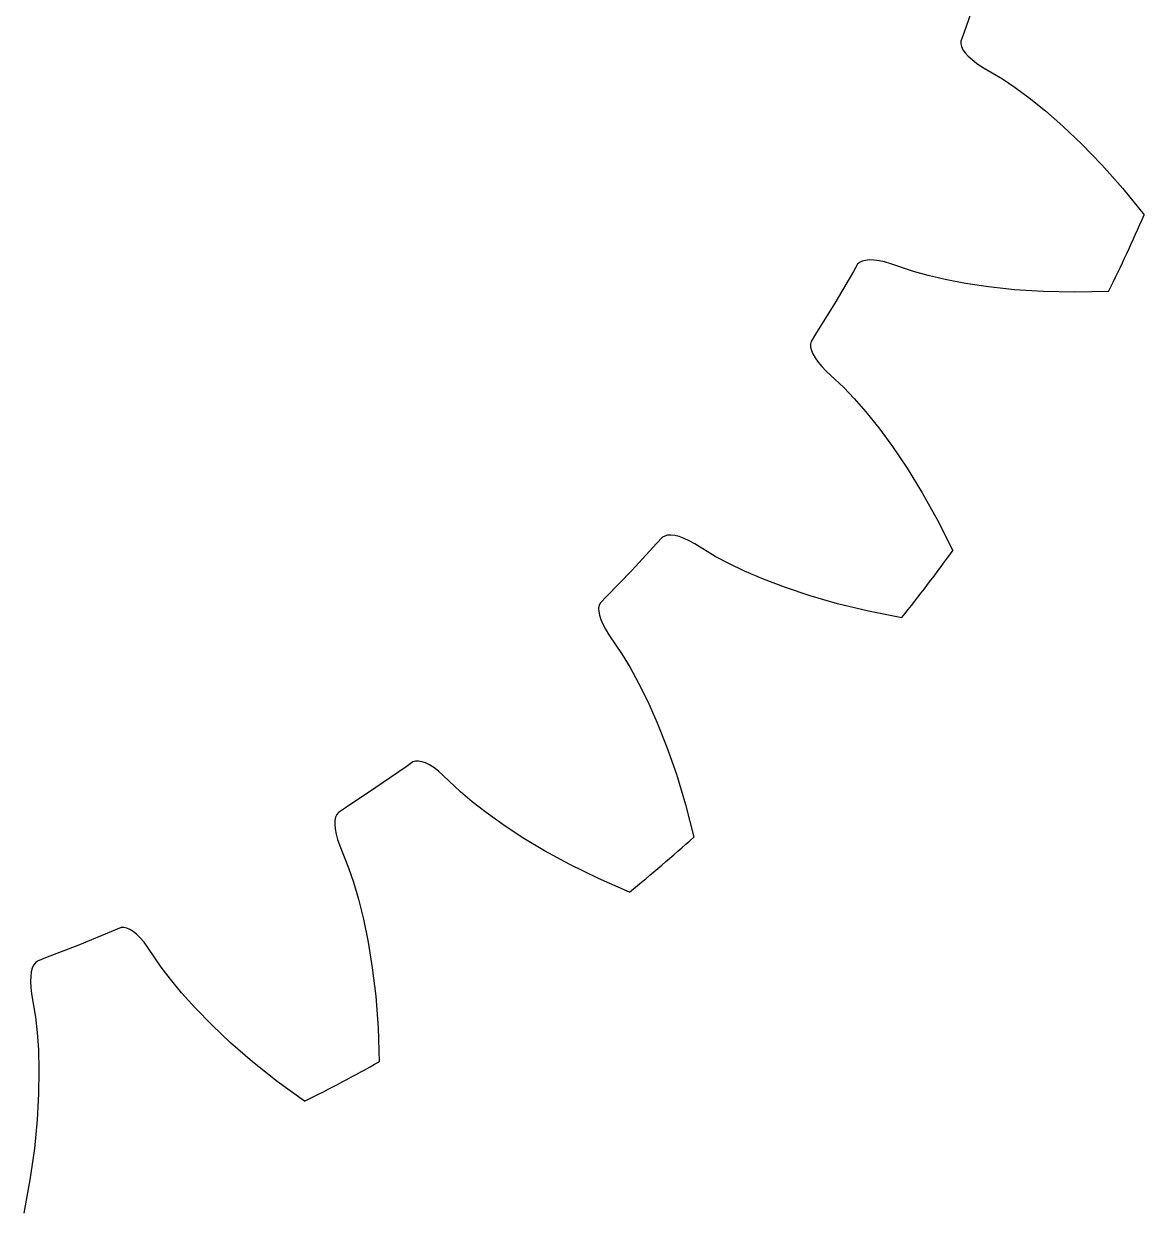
# Model space of a CAD drawing. Extents: x -20 to 29.1, y -20 to 20.
# Drawn here: x 5.82 to 18.38, y -19.18 to -5.84 of the extents above; entities that cross this region are included whole.
import ezdxf

# ---------------------------------------------------------------- set-up
doc = ezdxf.new("R2010")
doc.units = 0

msp = doc.modelspace()

# ---------------------------------------------------------------- linework, layer by layer
at = {"layer": 'layer1'}
for p, q in [((16.492, -5.557), (16.356, -5.944)), ((16.356, -5.944), (16.325, -6.034)), ((16.325, -6.034), (16.324, -6.063)), ((16.324, -6.063), (16.332, -6.095)), ((16.332, -6.095), (16.348, -6.13)), ((16.348, -6.13), (16.374, -6.166)), ((16.374, -6.166), (16.407, -6.203)), ((16.407, -6.203), (16.45, -6.242)), ((16.45, -6.242), (16.501, -6.281)), ((16.501, -6.281), (16.561, -6.321)), ((16.561, -6.321), (16.792, -6.458)), ((16.792, -6.458), (16.932, -6.553)), ((16.932, -6.553), (17.092, -6.671)), ((17.092, -6.671), (17.272, -6.815)), ((17.272, -6.815), (17.469, -6.988)), ((17.469, -6.988), (17.681, -7.189)), ((17.681, -7.189), (17.905, -7.421)), ((17.905, -7.421), (18.14, -7.687)), ((18.14, -7.687), (18.381, -7.981)), ((15.189, -8.516), (15.167, -8.536)), ((15.219, -8.502), (15.189, -8.516)), ((15.256, -8.492), (15.219, -8.502)), ((15.299, -8.488), (15.256, -8.492)), ((15.35, -8.489), (15.299, -8.488)), ((15.407, -8.497), (15.35, -8.489)), ((15.47, -8.51), (15.407, -8.497)), ((15.539, -8.531), (15.47, -8.51)), ((15.793, -8.617), (15.539, -8.531)), ((15.119, -8.618), (14.912, -8.972)), ((15.167, -8.536), (15.119, -8.618)), ((15.956, -8.663), (15.793, -8.617)), ((16.149, -8.708), (15.956, -8.663)), ((16.376, -8.752), (16.149, -8.708)), ((16.636, -8.79), (16.376, -8.752)), ((16.926, -8.821), (16.636, -8.79)), ((17.247, -8.842), (16.926, -8.821)), ((17.602, -8.85), (17.247, -8.842)), ((17.982, -8.842), (17.602, -8.85)), ((14.912, -8.972), (14.696, -9.321)), ((14.696, -9.321), (14.646, -9.402)), ((14.646, -9.402), (14.639, -9.431)), ((14.639, -9.431), (14.64, -9.464)), ((14.64, -9.464), (14.649, -9.501)), ((14.649, -9.501), (14.665, -9.541)), ((14.665, -9.541), (14.69, -9.585)), ((14.69, -9.585), (14.723, -9.632)), ((14.723, -9.632), (14.765, -9.681)), ((14.765, -9.681), (14.815, -9.733)), ((14.815, -9.733), (15.011, -9.917)), ((15.011, -9.917), (15.128, -10.04)), ((15.128, -10.04), (15.258, -10.189)), ((15.258, -10.189), (15.403, -10.369)), ((15.403, -10.369), (15.559, -10.58)), ((15.559, -10.58), (15.722, -10.822)), ((15.722, -10.822), (15.891, -11.097)), ((15.891, -11.097), (16.064, -11.407)), ((16.064, -11.407), (16.235, -11.746)), ((12.978, -11.597), (12.913, -11.667)), ((13.004, -11.583), (12.978, -11.597)), ((13.035, -11.574), (13.004, -11.583)), ((13.073, -11.573), (13.035, -11.574)), ((13.117, -11.578), (13.073, -11.573)), ((13.166, -11.59), (13.117, -11.578)), ((13.22, -11.61), (13.166, -11.59)), ((12.913, -11.667), (12.634, -11.968)), ((13.279, -11.637), (13.22, -11.61)), ((13.342, -11.672), (13.279, -11.637)), ((13.571, -11.811), (13.342, -11.672)), ((13.721, -11.891), (13.571, -11.811)), ((12.634, -11.968), (12.349, -12.262)), ((13.9, -11.976), (13.721, -11.891)), ((14.112, -12.068), (13.9, -11.976)), ((14.357, -12.161), (14.112, -12.068)), ((12.349, -12.262), (12.283, -12.331)), ((14.634, -12.254), (14.357, -12.161)), ((14.943, -12.343), (14.634, -12.254)), ((12.27, -12.357), (12.263, -12.39)), ((12.263, -12.39), (12.264, -12.428)), ((12.283, -12.331), (12.27, -12.357)), ((15.288, -12.427), (14.943, -12.343)), ((12.264, -12.428), (12.271, -12.471)), ((12.271, -12.471), (12.286, -12.519)), ((12.286, -12.519), (12.309, -12.572)), ((15.661, -12.501), (15.288, -12.427)), ((12.309, -12.572), (12.339, -12.629)), ((12.339, -12.629), (12.377, -12.691)), ((12.377, -12.691), (12.528, -12.912)), ((12.528, -12.912), (12.616, -13.057)), ((12.616, -13.057), (12.711, -13.231)), ((12.711, -13.231), (12.814, -13.438)), ((12.814, -13.438), (12.92, -13.677)), ((12.92, -13.677), (13.028, -13.949)), ((13.028, -13.949), (13.134, -14.253)), ((10.181, -14.116), (10.103, -14.17)), ((10.21, -14.107), (10.181, -14.116)), ((10.243, -14.106), (10.21, -14.107)), ((10.28, -14.113), (10.243, -14.106)), ((10.321, -14.127), (10.28, -14.113)), ((10.366, -14.15), (10.321, -14.127)), ((10.103, -14.17), (9.766, -14.404)), ((10.415, -14.18), (10.366, -14.15)), ((10.467, -14.219), (10.415, -14.18)), ((10.521, -14.267), (10.467, -14.219)), ((10.715, -14.452), (10.521, -14.267)), ((13.134, -14.253), (13.236, -14.593)), ((9.766, -14.404), (9.424, -14.63)), ((10.844, -14.562), (10.715, -14.452)), ((9.424, -14.63), (9.345, -14.683)), ((11, -14.684), (10.844, -14.562)), ((13.236, -14.593), (13.331, -14.961)), ((9.305, -14.773), (9.304, -14.817)), ((9.313, -14.736), (9.305, -14.773)), ((9.326, -14.706), (9.313, -14.736)), ((9.345, -14.683), (9.326, -14.706)), ((11.188, -14.819), (11, -14.684)), ((9.304, -14.817), (9.308, -14.867)), ((9.308, -14.867), (9.318, -14.924)), ((9.318, -14.924), (9.335, -14.986)), ((11.407, -14.963), (11.188, -14.819)), ((9.335, -14.986), (9.359, -15.055)), ((9.359, -15.055), (9.459, -15.303)), ((11.657, -15.113), (11.407, -14.963)), ((11.941, -15.267), (11.657, -15.113)), ((9.459, -15.303), (9.514, -15.464)), ((12.26, -15.423), (11.941, -15.267)), ((9.514, -15.464), (9.57, -15.654)), ((12.607, -15.575), (12.26, -15.423)), ((9.57, -15.654), (9.626, -15.878)), ((6.909, -15.974), (6.82, -16.011)), ((6.938, -15.972), (6.909, -15.974)), ((6.971, -15.978), (6.938, -15.972)), ((7.006, -15.993), (6.971, -15.978)), ((7.043, -16.016), (7.006, -15.993)), ((9.626, -15.878), (9.678, -16.135)), ((6.82, -16.011), (6.441, -16.167)), ((7.082, -16.047), (7.043, -16.016)), ((7.123, -16.088), (7.082, -16.047)), ((7.165, -16.137), (7.123, -16.088)), ((9.678, -16.135), (9.725, -16.423)), ((6.441, -16.167), (6.059, -16.314)), ((7.208, -16.195), (7.165, -16.137)), ((7.358, -16.417), (7.208, -16.195)), ((5.927, -16.394), (5.912, -16.428)), ((5.947, -16.367), (5.927, -16.394)), ((5.97, -16.349), (5.947, -16.367)), ((6.059, -16.314), (5.97, -16.349)), ((5.894, -16.521), (5.892, -16.578)), ((5.901, -16.471), (5.894, -16.521)), ((5.912, -16.428), (5.901, -16.471)), ((7.46, -16.553), (7.358, -16.417)), ((9.725, -16.423), (9.763, -16.743)), ((5.892, -16.578), (5.895, -16.643)), ((5.895, -16.643), (5.904, -16.715)), ((7.586, -16.706), (7.46, -16.553)), ((5.904, -16.715), (5.949, -16.979)), ((7.741, -16.878), (7.586, -16.706)), ((9.763, -16.743), (9.79, -17.098)), ((7.924, -17.065), (7.741, -16.878)), ((5.949, -16.979), (5.967, -17.148)), ((8.136, -17.266), (7.924, -17.065)), ((5.967, -17.148), (5.981, -17.345)), ((9.79, -17.098), (9.803, -17.477)), ((8.38, -17.477), (8.136, -17.266)), ((5.981, -17.345), (5.987, -17.576)), ((5.987, -17.576), (5.983, -17.839)), ((8.658, -17.698), (8.38, -17.477)), ((8.964, -17.921), (8.658, -17.698)), ((5.983, -17.839), (5.967, -18.13)), ((5.967, -18.13), (5.935, -18.451)), ((5.935, -18.451), (5.885, -18.802)), ((5.885, -18.802), (5.817, -19.176))]:
    msp.add_line(p, q, dxfattribs=at)
for start, end in [(333.8154, 336.5294), (321.4016, 324.1156), (308.9878, 311.7018), (296.574, 299.288)]:
    msp.add_arc((0, 0), 20.038, start, end, dxfattribs=at)
at = {"layer": 'layer3'}
for p, q in [((16.492, -5.557), (16.356, -5.944)), ((16.356, -5.944), (16.325, -6.034)), ((16.325, -6.034), (16.324, -6.063)), ((16.324, -6.063), (16.332, -6.095)), ((16.332, -6.095), (16.348, -6.13)), ((16.348, -6.13), (16.374, -6.166)), ((16.374, -6.166), (16.407, -6.203)), ((16.407, -6.203), (16.45, -6.242)), ((16.45, -6.242), (16.501, -6.281)), ((16.501, -6.281), (16.561, -6.321)), ((16.561, -6.321), (16.792, -6.458)), ((16.792, -6.458), (16.932, -6.553)), ((16.932, -6.553), (17.092, -6.671)), ((17.092, -6.671), (17.272, -6.815)), ((17.272, -6.815), (17.469, -6.988)), ((17.469, -6.988), (17.681, -7.189)), ((17.681, -7.189), (17.905, -7.421)), ((17.905, -7.421), (18.14, -7.687)), ((18.14, -7.687), (18.381, -7.981)), ((15.189, -8.516), (15.167, -8.536)), ((15.219, -8.502), (15.189, -8.516)), ((15.256, -8.492), (15.219, -8.502)), ((15.299, -8.488), (15.256, -8.492)), ((15.35, -8.489), (15.299, -8.488)), ((15.407, -8.497), (15.35, -8.489)), ((15.47, -8.51), (15.407, -8.497)), ((15.539, -8.531), (15.47, -8.51)), ((15.793, -8.617), (15.539, -8.531)), ((15.119, -8.618), (14.912, -8.972)), ((15.167, -8.536), (15.119, -8.618)), ((15.956, -8.663), (15.793, -8.617)), ((16.149, -8.708), (15.956, -8.663)), ((16.376, -8.752), (16.149, -8.708)), ((16.636, -8.79), (16.376, -8.752)), ((16.926, -8.821), (16.636, -8.79)), ((17.247, -8.842), (16.926, -8.821)), ((17.602, -8.85), (17.247, -8.842)), ((17.982, -8.842), (17.602, -8.85)), ((14.912, -8.972), (14.696, -9.321)), ((14.696, -9.321), (14.646, -9.402)), ((14.646, -9.402), (14.639, -9.431)), ((14.639, -9.431), (14.64, -9.464)), ((14.64, -9.464), (14.649, -9.501)), ((14.649, -9.501), (14.665, -9.541)), ((14.665, -9.541), (14.69, -9.585)), ((14.69, -9.585), (14.723, -9.632)), ((14.723, -9.632), (14.765, -9.681)), ((14.765, -9.681), (14.815, -9.733)), ((14.815, -9.733), (15.011, -9.917)), ((15.011, -9.917), (15.128, -10.04)), ((15.128, -10.04), (15.258, -10.189)), ((15.258, -10.189), (15.403, -10.369)), ((15.403, -10.369), (15.559, -10.58)), ((15.559, -10.58), (15.722, -10.822)), ((15.722, -10.822), (15.891, -11.097)), ((15.891, -11.097), (16.064, -11.407)), ((16.064, -11.407), (16.235, -11.746)), ((12.978, -11.597), (12.913, -11.667)), ((13.004, -11.583), (12.978, -11.597)), ((13.035, -11.574), (13.004, -11.583)), ((13.073, -11.573), (13.035, -11.574)), ((13.117, -11.578), (13.073, -11.573)), ((13.166, -11.59), (13.117, -11.578)), ((13.22, -11.61), (13.166, -11.59)), ((12.913, -11.667), (12.634, -11.968)), ((13.279, -11.637), (13.22, -11.61)), ((13.342, -11.672), (13.279, -11.637)), ((13.571, -11.811), (13.342, -11.672)), ((13.721, -11.891), (13.571, -11.811)), ((12.634, -11.968), (12.349, -12.262)), ((13.9, -11.976), (13.721, -11.891)), ((14.112, -12.068), (13.9, -11.976)), ((14.357, -12.161), (14.112, -12.068)), ((12.349, -12.262), (12.283, -12.331)), ((14.634, -12.254), (14.357, -12.161)), ((14.943, -12.343), (14.634, -12.254)), ((12.27, -12.357), (12.263, -12.39)), ((12.263, -12.39), (12.264, -12.428)), ((12.283, -12.331), (12.27, -12.357)), ((15.288, -12.427), (14.943, -12.343)), ((12.264, -12.428), (12.271, -12.471)), ((12.271, -12.471), (12.286, -12.519)), ((12.286, -12.519), (12.309, -12.572)), ((15.661, -12.501), (15.288, -12.427)), ((12.309, -12.572), (12.339, -12.629)), ((12.339, -12.629), (12.377, -12.691)), ((12.377, -12.691), (12.528, -12.912)), ((12.528, -12.912), (12.616, -13.057)), ((12.616, -13.057), (12.711, -13.231)), ((12.711, -13.231), (12.814, -13.438)), ((12.814, -13.438), (12.92, -13.677)), ((12.92, -13.677), (13.028, -13.949)), ((13.028, -13.949), (13.134, -14.253)), ((10.181, -14.116), (10.103, -14.17)), ((10.21, -14.107), (10.181, -14.116)), ((10.243, -14.106), (10.21, -14.107)), ((10.28, -14.113), (10.243, -14.106)), ((10.321, -14.127), (10.28, -14.113)), ((10.366, -14.15), (10.321, -14.127)), ((10.103, -14.17), (9.766, -14.404)), ((10.415, -14.18), (10.366, -14.15)), ((10.467, -14.219), (10.415, -14.18)), ((10.521, -14.267), (10.467, -14.219)), ((10.715, -14.452), (10.521, -14.267)), ((13.134, -14.253), (13.236, -14.593)), ((9.766, -14.404), (9.424, -14.63)), ((10.844, -14.562), (10.715, -14.452)), ((9.424, -14.63), (9.345, -14.683)), ((11, -14.684), (10.844, -14.562)), ((13.236, -14.593), (13.331, -14.961)), ((9.305, -14.773), (9.304, -14.817)), ((9.313, -14.736), (9.305, -14.773)), ((9.326, -14.706), (9.313, -14.736)), ((9.345, -14.683), (9.326, -14.706)), ((11.188, -14.819), (11, -14.684)), ((9.304, -14.817), (9.308, -14.867)), ((9.308, -14.867), (9.318, -14.924)), ((9.318, -14.924), (9.335, -14.986)), ((11.407, -14.963), (11.188, -14.819)), ((9.335, -14.986), (9.359, -15.055)), ((9.359, -15.055), (9.459, -15.303)), ((11.657, -15.113), (11.407, -14.963)), ((11.941, -15.267), (11.657, -15.113)), ((9.459, -15.303), (9.514, -15.464)), ((12.26, -15.423), (11.941, -15.267)), ((9.514, -15.464), (9.57, -15.654)), ((12.607, -15.575), (12.26, -15.423)), ((9.57, -15.654), (9.626, -15.878)), ((6.909, -15.974), (6.82, -16.011)), ((6.938, -15.972), (6.909, -15.974)), ((6.971, -15.978), (6.938, -15.972)), ((7.006, -15.993), (6.971, -15.978)), ((7.043, -16.016), (7.006, -15.993)), ((9.626, -15.878), (9.678, -16.135)), ((6.82, -16.011), (6.441, -16.167)), ((7.082, -16.047), (7.043, -16.016)), ((7.123, -16.088), (7.082, -16.047)), ((7.165, -16.137), (7.123, -16.088)), ((9.678, -16.135), (9.725, -16.423)), ((6.441, -16.167), (6.059, -16.314)), ((7.208, -16.195), (7.165, -16.137)), ((7.358, -16.417), (7.208, -16.195)), ((5.927, -16.394), (5.912, -16.428)), ((5.947, -16.367), (5.927, -16.394)), ((5.97, -16.349), (5.947, -16.367)), ((6.059, -16.314), (5.97, -16.349)), ((5.894, -16.521), (5.892, -16.578)), ((5.901, -16.471), (5.894, -16.521)), ((5.912, -16.428), (5.901, -16.471)), ((7.46, -16.553), (7.358, -16.417)), ((9.725, -16.423), (9.763, -16.743)), ((5.892, -16.578), (5.895, -16.643)), ((5.895, -16.643), (5.904, -16.715)), ((7.586, -16.706), (7.46, -16.553)), ((5.904, -16.715), (5.949, -16.979)), ((7.741, -16.878), (7.586, -16.706)), ((9.763, -16.743), (9.79, -17.098)), ((7.924, -17.065), (7.741, -16.878)), ((5.949, -16.979), (5.967, -17.148)), ((8.136, -17.266), (7.924, -17.065)), ((5.967, -17.148), (5.981, -17.345)), ((9.79, -17.098), (9.803, -17.477)), ((8.38, -17.477), (8.136, -17.266)), ((5.981, -17.345), (5.987, -17.576)), ((5.987, -17.576), (5.983, -17.839)), ((8.658, -17.698), (8.38, -17.477)), ((8.964, -17.921), (8.658, -17.698)), ((5.983, -17.839), (5.967, -18.13)), ((5.967, -18.13), (5.935, -18.451)), ((5.935, -18.451), (5.885, -18.802)), ((5.885, -18.802), (5.817, -19.176))]:
    msp.add_line(p, q, dxfattribs=at)
for start, end in [(333.8154, 336.5294), (321.4016, 324.1156), (308.9878, 311.7018), (296.574, 299.288)]:
    msp.add_arc((0, 0), 20.038, start, end, dxfattribs=at)

doc.saveas('drawing.dxf')
